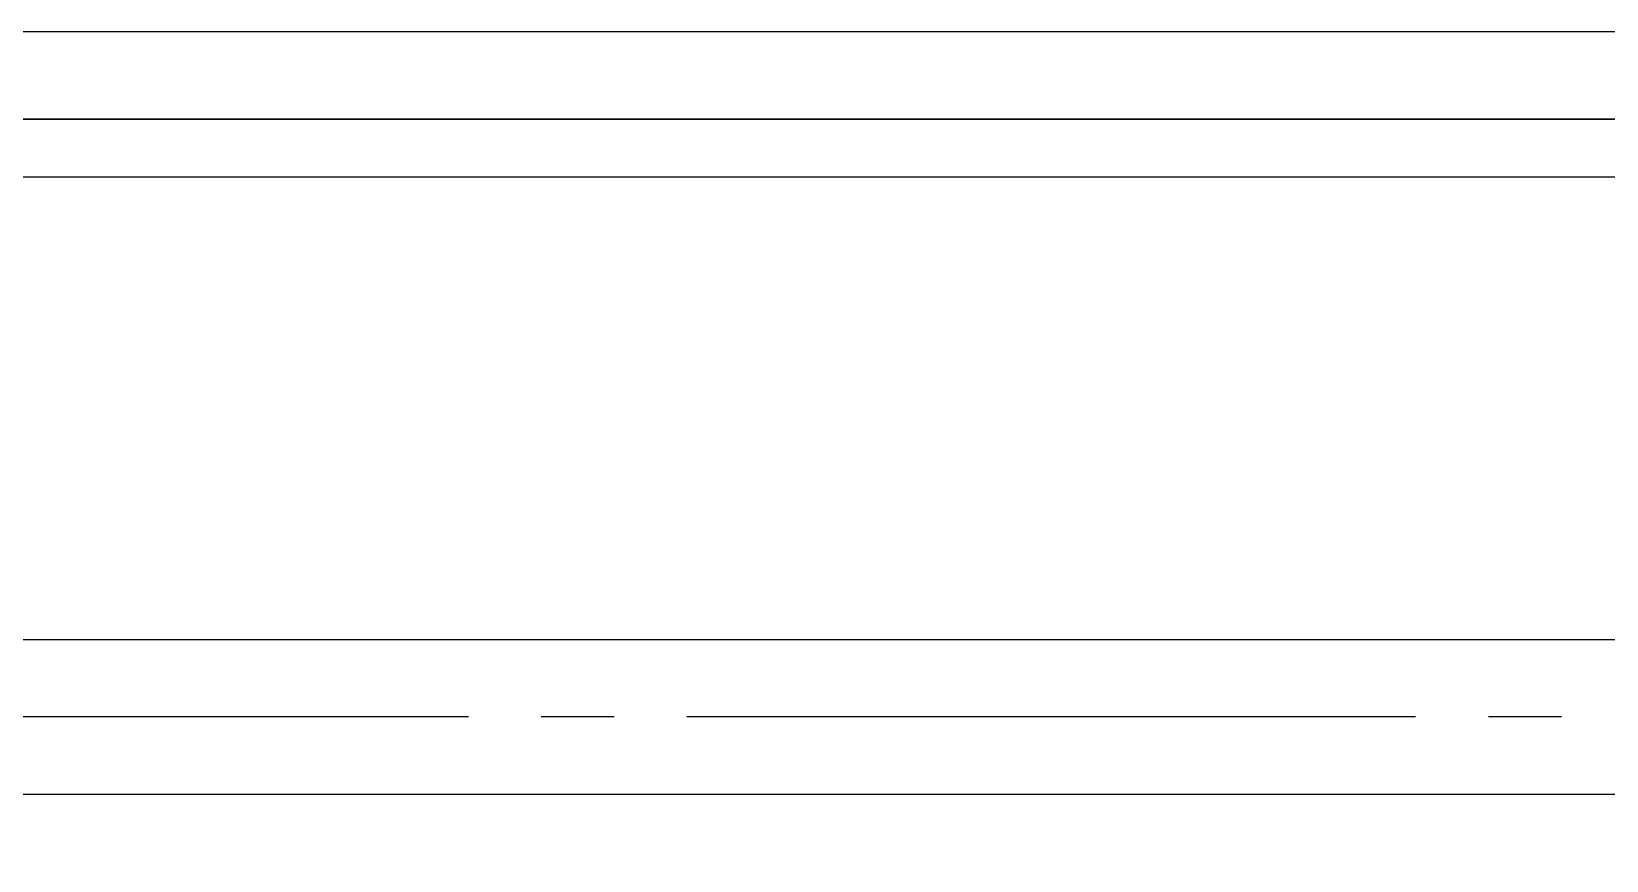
# Model space of a CAD drawing. Extents: x -18489 to 27370, y -8745 to 11880.
# Drawn here: x -17143 to -16603, y 8493 to 8777 of the extents above; entities that cross this region are included whole.
import ezdxf

# ---------------------------------------------------------------- set-up
doc = ezdxf.new("R2010")
doc.units = 0
doc.header["$LTSCALE"] = 100
doc.linetypes.add('X-CUB3-L10$0$COL-CEN-LIN', pattern=[3.25, 2.5, -0.25, 0.25, -0.25])
for name, color, linetype in [('X-CUB3-L10$0$BEAM-RC(P)', 8, 'Continuous'), ('X-CUB3-L10$0$CCL', 8, 'X-CUB3-L10$0$COL-CEN-LIN'), ('X-CUB3-L10$0$WALL-DR', 8, 'Continuous'), ('X-CUB3-L10$0$WALL-G', 8, 'Continuous')]:
    doc.layers.add(name, color=color, linetype=linetype)

# ---------------------------------------------------------------- blocks, each defined once
blk = doc.blocks.new('X-CUB3-L10$0$CUB3-10')
at = {"layer": 'X-CUB3-L10$0$CCL'}
blk.add_line((720, 9262.459), (-5160, 9262.459), dxfattribs=at)
blk = doc.blocks.new('X-CUB3-L10')
at = {"layer": 'X-CUB3-L10$0$BEAM-RC(P)'}
for p, q in [((-17223.15, 8568.96), (-16253.15, 8568.96)), ((-17223.15, 8515.96), (-16253.15, 8515.96))]:
    blk.add_line(p, q, dxfattribs=at)
at = {"layer": 'X-CUB3-L10$0$WALL-DR'}
for p, q in [((-17258.15, 8747.46), (-14409.65, 8747.46)), ((-14429.65, 8727.46), (-17258.15, 8727.46))]:
    blk.add_line(p, q, dxfattribs=at)
at = {"layer": 'X-CUB3-L10$0$WALL-G'}
blk.add_lwpolyline([(-17343.15, 7006.46), (-17373.15, 7006.46), (-17373.15, 7043.96), (-17373.15, 7043.96, -0.414214), (-17458.15, 7128.96), (-17458.15, 8577.46, -0.414214), (-17258.15, 8777.46), (-14379.65, 8777.46), (-14379.65, 8517.46), (-14359.65, 8517.46), (-14359.65, 8487.46), (-14409.65, 8487.46), (-14409.65, 8747.46), (-17258.15, 8747.46, 0.414214), (-17428.15, 8577.46), (-17428.15, 7128.96, 0.414214), (-17373.15, 7073.96), (-17343.15, 7073.96)], format="xyb", close=True, dxfattribs=at)
at = {"layer": 'X-CUB3-L10$0$CCL'}
blk.add_blockref('X-CUB3-L10$0$CUB3-10', (-12838.15, -720), dxfattribs=at)

msp = doc.modelspace()

# ---------------------------------------------------------------- block references
msp.add_blockref('X-CUB3-L10', (0, 0))

doc.saveas('drawing.dxf')
